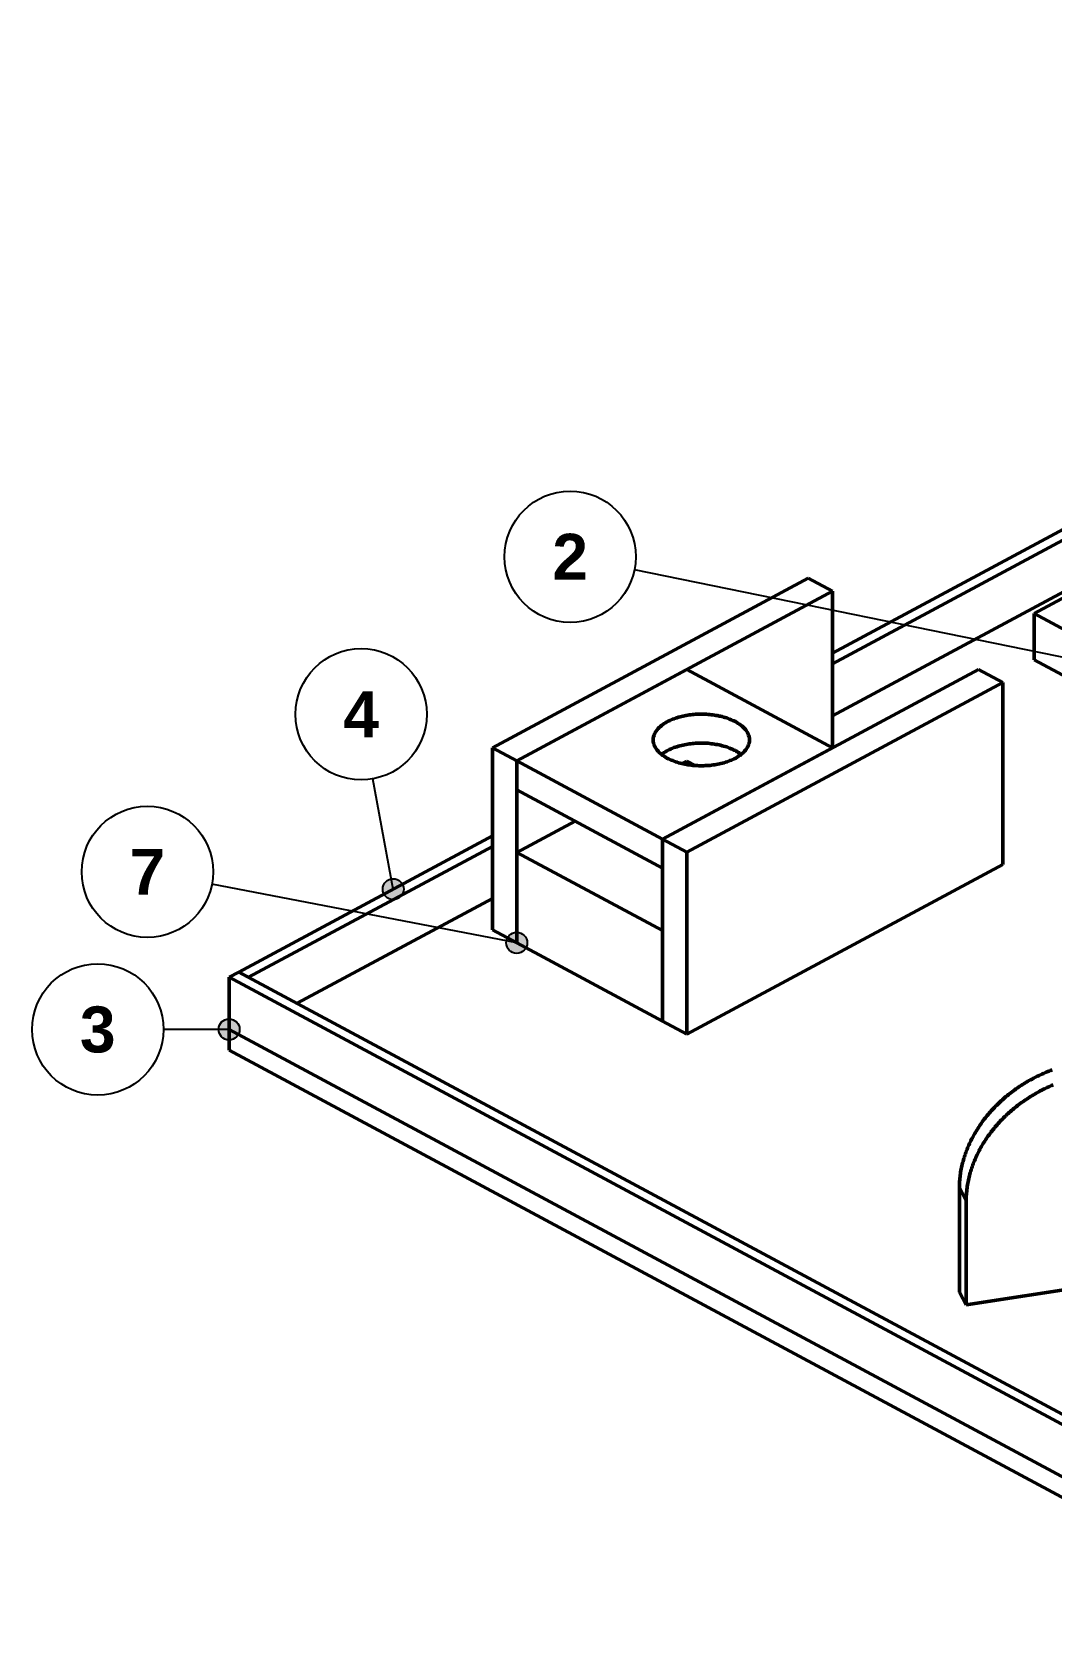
# Model space of a CAD drawing. Header units: millimetres. Extents: x 0 to 841, y 0 to 594.
# Drawn here: x 131 to 208.7, y 137.3 to 259.8 of the extents above; entities that cross this region are included whole.
import ezdxf
from ezdxf.enums import TextEntityAlignment as Align

# ---------------------------------------------------------------- set-up
doc = ezdxf.new("R2010")
doc.units = ezdxf.units.MM
for name, color, linetype, lineweight in [('ACH', 7, 'CONTINUOUS', 13), ('COTA', 7, 'CONTINUOUS', 25), ('FINA', 7, 'CONTINUOUS', 25), ('TXT', 7, 'CONTINUOUS', 25), ('VIS', 7, 'CONTINUOUS', 50)]:
    doc.layers.add(name, color=color, linetype=linetype, lineweight=lineweight)
doc.styles.add('STDB', font='LiberationSans-Bold.ttf')

msp = doc.modelspace()

# ---------------------------------------------------------------- hatches: boundary and pattern name
at = {"layer": 'ACH'}
h = msp.add_hatch(color=7, dxfattribs=at)
h.dxf.hatch_style = 1
h.paths.add_polyline_path([(159.3, 194.51), (159.06, 195.07), (158.5, 195.31), (157.93, 195.07), (157.7, 194.51), (157.93, 193.94), (158.5, 193.71), (159.06, 193.94)])
h = msp.add_hatch(color=7, dxfattribs=at)
h.dxf.hatch_style = 1
h.paths.add_polyline_path([(168.71, 190.42), (168.47, 190.99), (167.91, 191.22), (167.34, 190.99), (167.11, 190.42), (167.34, 189.85), (167.91, 189.62), (168.47, 189.85)])
h = msp.add_hatch(color=7, dxfattribs=at)
h.dxf.hatch_style = 1
h.paths.add_polyline_path([(146.8, 183.83), (146.57, 184.39), (146, 184.63), (145.44, 184.39), (145.2, 183.83), (145.44, 183.26), (146, 183.03), (146.57, 183.26)])

# ---------------------------------------------------------------- linework, layer by layer
at = {"layer": 'COTA'}
for p, q in [((322.41, 189.13), (176.88, 218.83)), ((158.5, 194.51), (156.96, 202.91)), ((167.91, 190.42), (144.69, 194.88)), ((146, 183.83), (141, 183.83))]:
    msp.add_line(p, q, dxfattribs=at)
for centre in [(158.5, 194.51), (167.91, 190.42), (146, 183.83)]:
    msp.add_circle(centre, 0.8, dxfattribs=at)
at = {"layer": 'FINA'}
for centre in [(171.98, 219.83), (156.06, 207.83), (139.78, 195.83), (136, 183.83)]:
    msp.add_circle(centre, 5, dxfattribs=at)
at = {"layer": 'VIS'}
for points in [[(191.96, 212.48), (280.08, 259.79)], [(191.96, 211.68), (281, 259.48)], [(191.96, 207.71), (285.7, 258.03)], [(207.32, 215.51), (283.07, 256.18)], [(166.06, 205.28), (190.11, 218.2)], [(191.96, 217.2), (190.11, 218.2)], [(167.91, 204.29), (191.96, 217.2)], [(191.96, 205.28), (191.96, 217.2)], [(207.32, 211.98), (207.32, 215.51)], [(207.32, 215.51), (211.76, 213.13)], [(207.32, 211.98), (219.17, 205.62)], [(167.91, 204.29), (180.86, 211.24)], [(179.01, 198.32), (203.07, 211.24)], [(191.96, 205.28), (180.86, 211.24)], [(204.92, 210.25), (203.07, 211.24)], [(180.86, 197.33), (204.92, 210.25)], [(204.92, 196.38), (204.92, 210.25)], [(178.31, 205.88), (178.31, 206), (178.33, 206.11), (178.37, 206.23), (178.41, 206.34), (178.46, 206.45), (178.53, 206.55), (178.6, 206.65), (178.68, 206.74), (178.76, 206.82), (178.85, 206.91), (178.94, 206.98), (179.04, 207.05), (179.14, 207.12), (179.24, 207.19), (179.34, 207.25), (179.45, 207.3), (179.56, 207.36), (179.66, 207.4), (179.78, 207.45), (179.89, 207.49), (180, 207.53), (180.11, 207.57), (180.23, 207.61), (180.35, 207.64), (180.46, 207.67), (180.58, 207.7), (180.7, 207.72), (180.81, 207.74), (180.93, 207.76), (181.05, 207.78), (181.17, 207.8), (181.29, 207.81), (181.41, 207.82), (181.53, 207.83), (181.65, 207.84), (181.77, 207.84), (181.89, 207.84), (182.01, 207.84), (182.13, 207.84), (182.25, 207.84), (182.37, 207.83), (182.49, 207.82), (182.61, 207.81), (182.73, 207.8), (182.85, 207.79), (182.97, 207.77), (183.08, 207.75), (183.2, 207.73), (183.32, 207.7), (183.44, 207.68), (183.55, 207.65), (183.67, 207.62), (183.78, 207.58), (183.9, 207.55), (184.01, 207.51), (184.12, 207.47), (184.24, 207.42), (184.35, 207.37), (184.45, 207.32), (184.56, 207.27)], [(184.56, 207.27), (184.67, 207.21), (184.77, 207.14), (184.88, 207.07), (184.97, 207), (185.07, 206.92), (185.16, 206.84), (185.25, 206.75), (185.33, 206.66), (185.4, 206.56), (185.47, 206.46), (185.53, 206.35), (185.57, 206.24), (185.61, 206.12), (185.63, 206), (185.63, 205.88)], [(185.63, 205.88), (185.63, 205.76), (185.61, 205.64), (185.57, 205.52), (185.53, 205.41), (185.47, 205.3), (185.41, 205.2), (185.34, 205.1), (185.26, 205.01), (185.18, 204.92), (185.09, 204.84), (184.99, 204.77), (184.9, 204.69), (184.8, 204.63), (184.7, 204.56), (184.59, 204.5), (184.48, 204.45), (184.38, 204.39), (184.27, 204.34), (184.15, 204.3), (184.04, 204.25), (183.93, 204.21), (183.81, 204.18), (183.7, 204.14), (183.58, 204.11), (183.46, 204.08), (183.35, 204.05), (183.23, 204.03), (183.11, 204.01), (182.99, 203.99), (182.87, 203.97), (182.75, 203.95), (182.63, 203.94), (182.51, 203.93), (182.39, 203.92), (182.27, 203.92), (182.15, 203.91), (182.03, 203.91), (181.91, 203.91), (181.79, 203.91), (181.67, 203.92), (181.55, 203.92), (181.43, 203.93), (181.31, 203.94), (181.19, 203.95), (181.07, 203.97), (180.95, 203.99), (180.83, 204.01), (180.71, 204.03), (180.59, 204.05), (180.48, 204.08), (180.36, 204.11), (180.24, 204.14), (180.13, 204.18), (180.01, 204.21), (179.9, 204.25), (179.79, 204.3), (179.67, 204.34), (179.56, 204.39), (179.46, 204.45), (179.35, 204.5), (179.24, 204.56), (179.14, 204.63), (179.04, 204.69), (178.95, 204.77), (178.85, 204.84), (178.76, 204.92), (178.68, 205.01), (178.6, 205.1), (178.53, 205.2), (178.47, 205.3), (178.41, 205.41), (178.37, 205.52), (178.33, 205.64), (178.31, 205.76), (178.31, 205.88)], [(167.91, 204.29), (166.06, 205.28)], [(166.06, 191.41), (166.06, 205.28)], [(178.94, 204.77), (179.03, 204.84), (179.13, 204.91), (179.23, 204.98), (179.34, 205.04), (179.44, 205.09), (179.55, 205.15), (179.66, 205.2), (179.77, 205.24), (179.88, 205.29), (180, 205.33), (180.11, 205.36), (180.23, 205.4), (180.34, 205.43), (180.46, 205.46), (180.58, 205.49), (180.69, 205.51), (180.81, 205.53), (180.93, 205.55), (181.05, 205.57), (181.17, 205.59), (181.29, 205.6), (181.41, 205.61), (181.53, 205.62), (181.65, 205.63), (181.77, 205.63), (181.89, 205.63), (182.01, 205.63), (182.13, 205.63), (182.25, 205.63), (182.37, 205.62), (182.49, 205.62), (182.61, 205.61), (182.73, 205.59), (182.85, 205.58), (182.96, 205.56), (183.08, 205.54), (183.2, 205.52), (183.32, 205.5), (183.44, 205.47), (183.55, 205.44), (183.67, 205.41), (183.78, 205.38), (183.9, 205.34), (184.01, 205.3), (184.12, 205.26), (184.24, 205.21), (184.35, 205.17), (184.45, 205.11), (184.56, 205.06)], [(179.01, 198.32), (191.96, 205.28)], [(184.56, 205.06), (184.64, 205.02), (184.71, 204.97), (184.79, 204.93), (184.86, 204.88), (184.93, 204.83), (185, 204.77)], [(167.91, 190.42), (167.91, 204.29)], [(179.01, 198.32), (167.91, 204.29)], [(167.91, 202.08), (167.91, 204.29)], [(180.5, 204.07), (180.86, 204.26)], [(181.49, 203.93), (180.86, 204.26)], [(179.01, 196.12), (167.91, 202.08)], [(167.91, 197.31), (172.35, 199.69)], [(146.75, 188.2), (166.06, 198.57)], [(147.49, 187.8), (166.06, 197.77)], [(179.01, 191.35), (167.91, 197.31)], [(167.91, 190.42), (167.91, 197.31)], [(180.86, 197.33), (179.01, 198.32)], [(179.01, 184.46), (179.01, 198.32)], [(179.01, 196.12), (179.01, 198.32)], [(180.86, 183.47), (180.86, 197.33)], [(180.86, 183.47), (204.92, 196.38)], [(151.19, 185.82), (166.06, 193.8)], [(167.91, 190.42), (166.06, 191.41)], [(179.01, 184.46), (179.01, 191.35)], [(179.01, 184.46), (167.91, 190.42)], [(146, 187.8), (146.75, 188.2)], [(146, 183.83), (146, 187.8)], [(146, 187.8), (335.5, 86.06)], [(146.75, 188.2), (336.24, 86.46)], [(146.75, 188.2), (147.49, 187.8)], [(146, 182.24), (146, 183.83)], [(146, 183.83), (335.5, 82.09)], [(146, 183.83), (335.5, 82.09)], [(180.86, 183.47), (179.01, 184.46)], [(146, 182.24), (335.5, 80.5)], [(201.62, 171.77), (201.63, 171.89), (201.63, 172.01), (201.63, 172.13), (201.64, 172.25), (201.65, 172.37), (201.66, 172.49), (201.67, 172.61), (201.69, 172.72), (201.7, 172.84), (201.72, 172.96), (201.74, 173.08), (201.77, 173.2), (201.79, 173.32), (201.81, 173.43), (201.84, 173.55), (201.87, 173.67), (201.9, 173.78), (201.93, 173.9), (201.97, 174.01), (202, 174.13), (202.04, 174.24), (202.08, 174.36), (202.12, 174.47), (202.16, 174.58), (202.21, 174.69), (202.25, 174.8), (202.3, 174.91), (202.35, 175.02), (202.4, 175.13), (202.45, 175.24), (202.5, 175.35), (202.55, 175.46), (202.61, 175.56), (202.67, 175.67), (202.72, 175.77), (202.78, 175.88), (202.84, 175.98), (202.91, 176.09), (202.97, 176.19), (203.03, 176.29), (203.1, 176.39), (203.16, 176.49), (203.23, 176.59), (203.3, 176.69), (203.37, 176.78), (203.44, 176.88), (203.52, 176.98), (203.59, 177.07), (203.66, 177.17), (203.74, 177.26), (203.82, 177.35), (203.89, 177.44), (203.97, 177.53), (204.05, 177.62), (204.13, 177.71), (204.21, 177.8), (204.3, 177.89), (204.38, 177.97), (204.47, 178.06), (204.55, 178.14), (204.64, 178.23), (204.72, 178.31), (204.81, 178.39), (204.9, 178.47), (204.99, 178.55), (205.08, 178.63), (205.17, 178.71), (205.27, 178.78), (205.36, 178.86), (205.45, 178.93), (205.55, 179.01), (205.64, 179.08), (205.74, 179.15), (205.84, 179.22), (205.93, 179.29), (206.03, 179.36), (206.13, 179.43), (206.23, 179.5), (206.33, 179.56), (206.43, 179.63), (206.53, 179.69), (206.64, 179.75), (206.74, 179.82), (206.84, 179.88), (206.95, 179.94), (207.05, 179.99), (207.16, 180.05), (207.26, 180.11), (207.37, 180.16), (207.48, 180.22), (207.58, 180.27), (207.69, 180.32), (207.8, 180.37), (207.91, 180.42), (208.02, 180.47), (208.13, 180.52), (208.24, 180.57), (208.35, 180.61), (208.46, 180.66), (208.57, 180.7), (208.69, 180.74)], [(202.14, 170.79), (202.14, 170.91), (202.15, 171.03), (202.15, 171.15), (202.16, 171.27), (202.17, 171.39), (202.18, 171.51), (202.19, 171.63), (202.21, 171.75), (202.22, 171.87), (202.24, 171.99), (202.26, 172.11), (202.28, 172.23), (202.31, 172.34), (202.33, 172.46), (202.36, 172.58), (202.39, 172.69), (202.42, 172.81), (202.45, 172.93), (202.49, 173.04), (202.52, 173.15), (202.56, 173.27), (202.6, 173.38), (202.64, 173.5), (202.68, 173.61), (202.72, 173.72), (202.77, 173.83), (202.82, 173.94), (202.87, 174.05), (202.91, 174.16), (202.97, 174.27), (203.02, 174.38), (203.07, 174.48), (203.13, 174.59), (203.18, 174.7), (203.24, 174.8), (203.3, 174.91), (203.36, 175.01), (203.42, 175.11), (203.49, 175.22), (203.55, 175.32), (203.62, 175.42), (203.68, 175.52), (203.75, 175.62), (203.82, 175.71), (203.89, 175.81), (203.96, 175.91), (204.03, 176), (204.11, 176.1), (204.18, 176.19), (204.26, 176.29), (204.33, 176.38), (204.41, 176.47), (204.49, 176.56), (204.57, 176.65), (204.65, 176.74), (204.73, 176.83), (204.81, 176.91), (204.9, 177), (204.98, 177.09), (205.07, 177.17), (205.15, 177.25), (205.24, 177.34), (205.33, 177.42), (205.42, 177.5), (205.51, 177.58), (205.6, 177.66), (205.69, 177.73), (205.78, 177.81), (205.88, 177.89), (205.97, 177.96), (206.06, 178.03), (206.16, 178.11), (206.26, 178.18), (206.35, 178.25), (206.45, 178.32), (206.55, 178.39), (206.65, 178.46), (206.75, 178.52), (206.85, 178.59), (206.95, 178.65), (207.05, 178.72), (207.15, 178.78), (207.26, 178.84), (207.36, 178.9), (207.46, 178.96), (207.57, 179.02), (207.67, 179.08), (207.78, 179.14), (207.89, 179.19), (207.99, 179.25), (208.1, 179.3), (208.21, 179.35), (208.32, 179.4), (208.43, 179.45), (208.54, 179.5), (208.65, 179.55), (208.76, 179.6)], [(201.62, 163.82), (201.62, 171.77)], [(202.14, 170.79), (201.62, 171.77)], [(202.14, 162.85), (202.14, 170.79)], [(220.66, 165.69), (202.14, 162.85)], [(202.14, 162.85), (201.62, 163.82)]]:
    msp.add_lwpolyline(points, dxfattribs=at)

# ---------------------------------------------------------------- texts
at = {"layer": 'TXT', "style": 'STDB'}
for s, p in [('2', (171.98, 219.83)), ('4', (156.06, 207.83)), ('7', (139.78, 195.83)), ('3', (136, 183.83))]:
    msp.add_text(s, height=3.5, dxfattribs=at).set_placement(p, align=Align.MIDDLE_CENTER)

doc.saveas('drawing.dxf')
